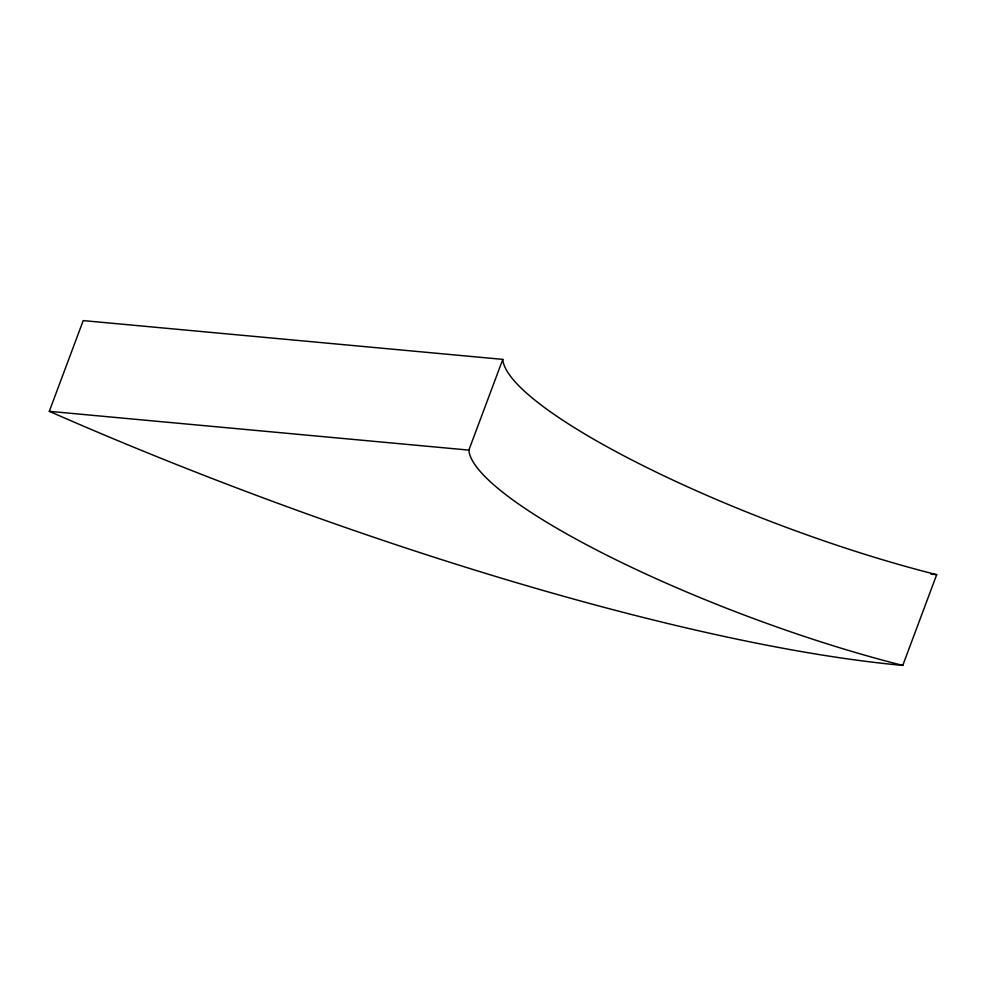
<?xml version="1.0" encoding="UTF-8"?>
<svg xmlns="http://www.w3.org/2000/svg" width="986" height="986" viewBox="0 0 986 986"><rect width="100%" height="100%" fill="white"/><g stroke="black" fill="none" stroke-linecap="round" stroke-linejoin="round"><path stroke-width="1.48" d="M49.3 411.335L83.218 320.598L502.786 359.385A323.211 63.88 20.5 0 0 936.7 574.665L902.782 665.402A819.797 162.037 20.5 0 1 49.3 411.335L468.868 450.109A323.211 63.88 20.5 0 0 902.782 665.402M468.868 450.109L502.786 359.385M936.7 574.665A819.797 162.037 20.5 0 1 930.895 574.123"/></g></svg>
